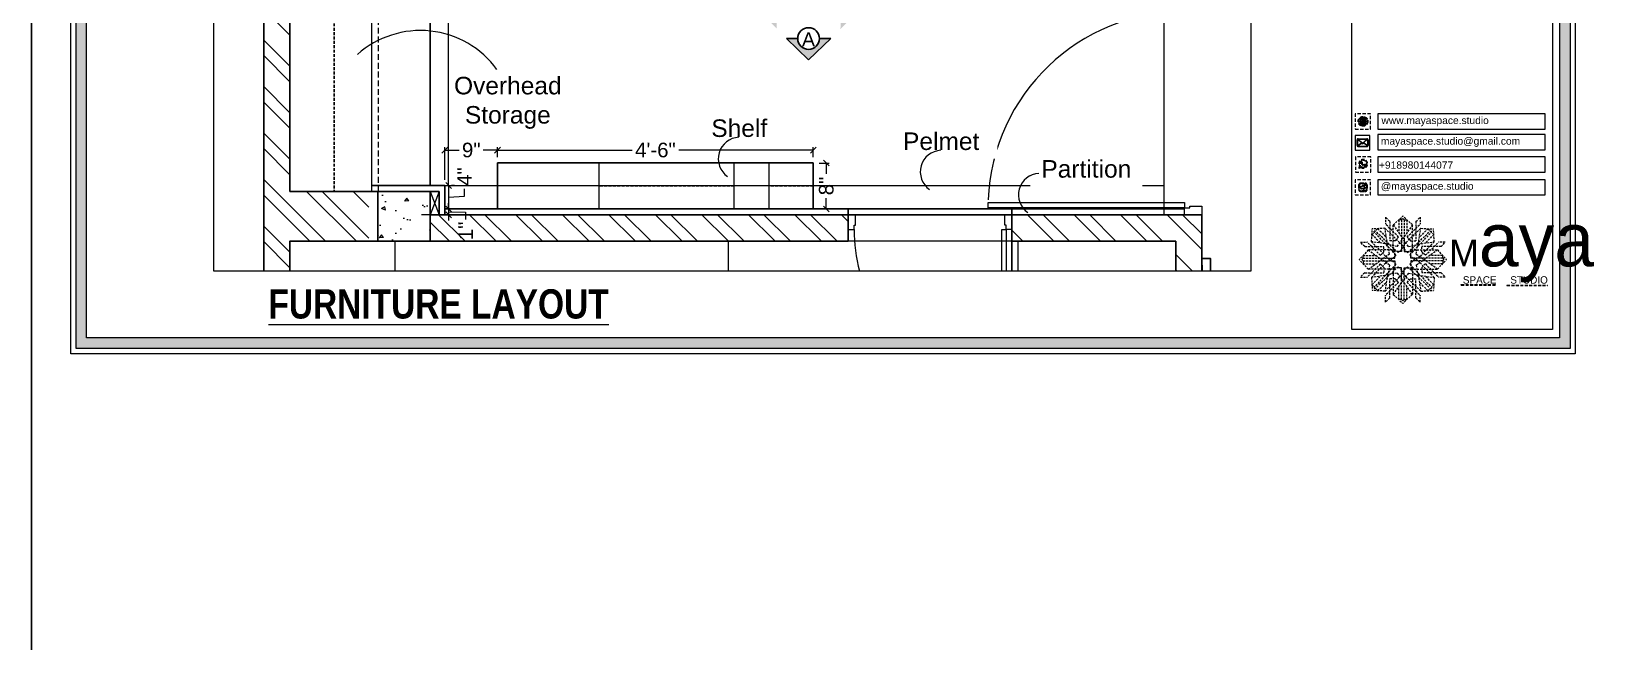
# Model space of a CAD drawing. Header units: millimetres. Extents: x 56222 to 3066687, y -650199 to -121287.
# Drawn here: x 134344.7 to 134615.3, y -183306.8 to -183202.5 of the extents above; entities that cross this region are included whole.
import ezdxf

# ---------------------------------------------------------------- set-up
doc = ezdxf.new("R2010")
doc.units = ezdxf.units.MM
doc.header["$MEASUREMENT"] = 0
doc.header["$PDMODE"] = 35
for name, pattern in [('00-Floor Plan$0$DASHED', [0.75, 0.5, -0.25]), ('DASHED', [0.75, 0.5, -0.25]), ('DASHEDX2', [1.5, 1, -0.5])]:
    doc.linetypes.add(name, pattern=pattern)
doc.layers.get('Defpoints').update_dxf_attribs({"color": 220})
for name, color, linetype in [('AR DOOR', 40, 'Continuous'), ('AR ELE-5', 134, 'Continuous'), ('AR HATCH-7', 7, 'Continuous')]:
    doc.layers.add(name, color=color, linetype=linetype)
for name, color, linetype, lineweight in [('COLUMN', 1, 'Continuous', 30), ('dim05', 1, 'Continuous', 13), ('Dimension', 10, 'DASHEDX2', 20), ('ELEVATION', 250, 'Continuous', 9), ('FIRST FLOOR', 7, 'Continuous', 9), ('FIRST FLOOR_( PLine )_', 251, 'Continuous', 30), ('FUR1', 1, 'Continuous', 0), ('FURNITURE', 32, 'Continuous', 9), ('GROUND FLOOR', 7, 'Continuous', 9), ('Labelling', 1, 'Continuous', 25), ('Text', 7, 'Continuous', 15), ('wall', 7, 'Continuous', 30), ('WALL Dimensions', 1, 'Continuous', 0), ('XX~SLAB ( BEAM )~ ( DIM )', 7, 'Continuous', 9)]:
    doc.layers.add(name, color=color, linetype=linetype, lineweight=lineweight)
doc.layers.add('XX~SLAB ( PLINE )', color=251, linetype='Continuous', plot=False)
doc.styles.add('Arial', font='arial.ttf')
doc.styles.get("Standard").update_dxf_attribs({"font": 'arial.ttf', "height": 6})
doc.styles.add('style4', font='ARIALN.TTF')
doc.dimstyles.new('ISO-25', dxfattribs={"dimtxt": 2.5, "dimasz": 1, "dimexe": 0.5, "dimexo": 1, "dimtad": 0, "dimdec": 1, "dimlunit": 4, "dimtxsty": 'Standard', "dimblk": 'OBLIQUE', "dimcen": 2.5, "dimclrd": 1, "dimclre": 1, "dimclrt": 5, "dimadec": 0, "dimazin": 0, "dimtfac": 1, "dimtdec": 1, "dimtmove": 0, "dimatfit": 3, "dimfxl": 1, "dimlwd": -1, "dimarcsym": 0})
pattern_1 = [(135, (-48697.0707, -317320.819), (-3.97747564, -3.97747564), []), (135, (-48697.0707, -317318.167), (-3.97747564, -3.97747564), [])]

# ---------------------------------------------------------------- blocks, each defined once
blk = doc.blocks.new('*U19')
for points in [[(-1160, 0), (-1120, 0), (-1120, 30), (-1110, 30), (-1110, 100), (-1160, 100)], [(40, 0), (0, 0), (0, 30), (-10, 30), (-10, 100), (40, 100)], [(0, 0), (0, -1120), (-30, -1120), (-30, 0)]]:
    blk.add_lwpolyline(points, close=True)
at = {"layer": 'AR ELE-5', "linetype": 'ByBlock', "ltscale": 15}
blk.add_arc((1.6, 0.7), 1121.6, 180.03474, 267.62699, dxfattribs=at)
blk = doc.blocks.new('_Oblique')
at = {"layer": 'wall', "color": 0, "lineweight": -2}
blk.add_line((-0.5, -0.5), (0.5, 0.5), dxfattribs=at)
blk = doc.blocks.new('*D168')
at = {"layer": 'Defpoints', "color": 0, "lineweight": 30, "transparency": 16777216}
for p in [(134412.9, -183106.81), (134416.04, -183106.81), (134412.9, -183228.81)]:
    blk.add_point(p, dxfattribs=at)
at = {"layer": 'dim05', "color": 1, "linetype": 'Continuous', "lineweight": -2, "transparency": 16777216}
for p, q in [((134413.9, -183106.81), (134416.54, -183106.81)), ((134413.9, -183228.81), (134416.54, -183228.81))]:
    blk.add_line(p, q, dxfattribs=at)
at = {"layer": 'dim05', "color": 1, "linetype": 'Continuous', "transparency": 16777216}
for p, q in [((134416.04, -183106.81), (134416.04, -183163.01)), ((134416.04, -183228.81), (134416.04, -183172.62))]:
    blk.add_line(p, q, dxfattribs=at)
at = {"layer": 'dim05', "color": 1, "transparency": 16777216}
for p, rotation in [((134416.04, -183106.81), 90), ((134416.04, -183228.81), 270)]:
    blk.add_blockref('_Oblique', p, dxfattribs=dict(at, rotation=rotation))
at = {"layer": 'dim05', "color": 5, "lineweight": 25, "transparency": 16777216, "insert": (134416.04, -183167.81), "char_height": 2.5, "attachment_point": 5, "rotation": 90, "style": 'Arial'}
blk.add_mtext('10\'-2"', dxfattribs=at)
blk = doc.blocks.new('*D169')
at = {"layer": 'Defpoints', "color": 0, "lineweight": 30, "transparency": 16777216}
for p in [(134424.41, -183222.74), (134424.41, -183224.95), (134415.4, -183228.81)]:
    blk.add_point(p, dxfattribs=at)
at = {"layer": 'dim05', "color": 1, "linetype": 'Continuous', "lineweight": -2, "transparency": 16777216}
for p, q in [((134415.4, -183227.81), (134415.4, -183222.24)), ((134424.41, -183223.95), (134424.41, -183222.24))]:
    blk.add_line(p, q, dxfattribs=at)
at = {"layer": 'dim05', "color": 1, "linetype": 'Continuous', "transparency": 16777216}
for p, q in [((134415.4, -183222.74), (134417.85, -183222.74)), ((134424.41, -183222.74), (134421.97, -183222.74))]:
    blk.add_line(p, q, dxfattribs=at)
at = {"layer": 'dim05', "color": 1, "transparency": 16777216, "rotation": 180}
blk.add_blockref('_Oblique', (134415.4, -183222.74), dxfattribs=at)
at = {"layer": 'dim05', "color": 1, "transparency": 16777216}
blk.add_blockref('_Oblique', (134424.41, -183222.74), dxfattribs=at)
at = {"layer": 'dim05', "color": 5, "lineweight": 25, "transparency": 16777216, "insert": (134419.91, -183222.74), "char_height": 2.5, "attachment_point": 5, "style": 'Arial'}
blk.add_mtext('9"', dxfattribs=at)
blk = doc.blocks.new('*D170')
at = {"layer": 'Defpoints', "color": 0, "lineweight": 30, "transparency": 16777216}
for p in [(134478.41, -183222.74), (134424.41, -183224.95), (134478.41, -183224.95)]:
    blk.add_point(p, dxfattribs=at)
at = {"layer": 'dim05', "color": 1, "linetype": 'Continuous', "lineweight": -2, "transparency": 16777216}
for p, q in [((134424.41, -183223.95), (134424.41, -183222.24)), ((134478.41, -183223.95), (134478.41, -183222.24))]:
    blk.add_line(p, q, dxfattribs=at)
at = {"layer": 'dim05', "color": 1, "linetype": 'Continuous', "transparency": 16777216}
for p, q in [((134424.41, -183222.74), (134447.41, -183222.74)), ((134478.41, -183222.74), (134455.41, -183222.74))]:
    blk.add_line(p, q, dxfattribs=at)
at = {"layer": 'dim05', "color": 1, "transparency": 16777216, "rotation": 180}
blk.add_blockref('_Oblique', (134424.41, -183222.74), dxfattribs=at)
at = {"layer": 'dim05', "color": 1, "transparency": 16777216}
blk.add_blockref('_Oblique', (134478.41, -183222.74), dxfattribs=at)
at = {"layer": 'dim05', "color": 5, "lineweight": 25, "transparency": 16777216, "insert": (134451.41, -183222.74), "char_height": 2.5, "attachment_point": 5, "style": 'Arial'}
blk.add_mtext('4\'-6"', dxfattribs=at)
blk = doc.blocks.new('*D171')
at = {"layer": 'Defpoints', "color": 0, "lineweight": 30, "transparency": 16777216}
for p in [(134478.41, -183224.95), (134478.41, -183232.81), (134480.64, -183232.81)]:
    blk.add_point(p, dxfattribs=at)
at = {"layer": 'dim05', "color": 1, "linetype": 'Continuous', "lineweight": -2, "transparency": 16777216}
for p, q in [((134479.41, -183224.95), (134481.14, -183224.95)), ((134479.41, -183232.81), (134481.14, -183232.81))]:
    blk.add_line(p, q, dxfattribs=at)
at = {"layer": 'dim05', "color": 1, "linetype": 'Continuous', "transparency": 16777216}
for p, q in [((134480.64, -183224.95), (134480.64, -183226.82)), ((134480.64, -183232.81), (134480.64, -183230.94))]:
    blk.add_line(p, q, dxfattribs=at)
at = {"layer": 'dim05', "color": 1, "transparency": 16777216}
for p, rotation in [((134480.64, -183224.95), 90), ((134480.64, -183232.81), 270)]:
    blk.add_blockref('_Oblique', p, dxfattribs=dict(at, rotation=rotation))
at = {"layer": 'dim05', "color": 5, "lineweight": 25, "transparency": 16777216, "insert": (134480.64, -183228.88), "char_height": 2.5, "attachment_point": 5, "rotation": 90, "style": 'Arial'}
blk.add_mtext('8"', dxfattribs=at)
blk = doc.blocks.new('FSFSF')
at = {"color": 42, "lineweight": 5, "true_color": 0xe0ac11}
for p, q in [((28600.03, 143.51), (28600.03, 140.16)), ((28602.15, 141.41), (28600.03, 143.51)), ((28606.47, 133.76), (28600.03, 140.16)), ((28602.15, 141.41), (28602.15, 131.95)), ((28603.86, 139.69), (28608.58, 144.08)), ((28607.9, 142.22), (28606.58, 142.22)), ((28606.58, 142.22), (28606.58, 135.84)), ((28607.9, 142.22), (28608.58, 142.85)), ((28607.9, 142.22), (28607.9, 126.58)), ((28613.31, 139.69), (28608.58, 144.08)), ((28609.27, 142.22), (28608.59, 142.85)), ((28609.27, 142.22), (28609.27, 126.58)), ((28609.27, 142.22), (28610.59, 142.22)), ((28610.59, 142.22), (28610.59, 135.84)), ((28610.7, 133.76), (28617.14, 140.16)), ((28615.02, 141.41), (28617.14, 143.51)), ((28615.02, 141.41), (28615.02, 131.95)), ((28617.14, 143.51), (28617.14, 140.16)), ((28593.19, 131.45), (28593.54, 137.71)), ((28593.39, 135), (28594.56, 136.12)), ((28593.39, 135), (28597.6, 130.78)), ((28599.8, 138.06), (28593.54, 137.71)), ((28595.12, 136.69), (28594.53, 136.69)), ((28594.56, 136.12), (28594.56, 136.71)), ((28605.17, 124.98), (28594.56, 136.12)), ((28596.24, 137.86), (28595.12, 136.69)), ((28606.27, 126.08), (28595.12, 136.69)), ((28596.24, 137.86), (28600.47, 133.65)), ((28601.03, 130), (28599.8, 138.06)), ((28599.8, 138.05), (28608.58, 129.56)), ((28603.86, 126.58), (28603.86, 139.69)), ((28603.86, 139.69), (28608.58, 133.02)), ((28606.47, 133.76), (28604.75, 131.95)), ((28605.86, 129.18), (28608.58, 133.02)), ((28613.31, 139.69), (28608.59, 133.02)), ((28617.37, 138.05), (28608.59, 129.56)), ((28611.31, 129.18), (28608.59, 133.02)), ((28610.7, 133.76), (28612.42, 131.95)), ((28610.9, 126.08), (28622.05, 136.69)), ((28612.02, 124.98), (28622.62, 136.12)), ((28613.31, 126.58), (28613.31, 139.69)), ((28616.14, 130), (28617.37, 138.06)), ((28620.93, 137.86), (28616.7, 133.65)), ((28617.37, 138.06), (28623.63, 137.71)), ((28623.8, 135), (28619.59, 130.78)), ((28620.93, 137.86), (28622.05, 136.69)), ((28622.05, 136.69), (28622.64, 136.69)), ((28622.62, 136.12), (28622.62, 136.71)), ((28623.8, 135), (28622.62, 136.12)), ((28624, 131.45), (28623.65, 137.71)), ((28591.56, 127.39), (28587.17, 122.66)), ((28587.73, 131.22), (28591.08, 131.22)), ((28589.84, 129.1), (28587.73, 131.22)), ((28589.03, 123.35), (28589.03, 124.67)), ((28589.03, 124.67), (28595.4, 124.67)), ((28589.84, 129.1), (28599.29, 129.1)), ((28597.49, 124.78), (28591.08, 131.22)), ((28604.66, 127.39), (28591.56, 127.39)), ((28591.56, 127.39), (28598.23, 122.67)), ((28593.19, 131.45), (28601.69, 122.67)), ((28601.25, 130.22), (28593.19, 131.45)), ((28597.49, 124.78), (28599.29, 126.5)), ((28602.07, 125.39), (28598.23, 122.67)), ((28599.29, 126.5), (28599.29, 129.1)), ((28605.86, 129.18), (28601.03, 130)), ((28602.07, 125.39), (28601.25, 130.22)), ((28604.75, 131.95), (28602.15, 131.95)), ((28605.17, 124.98), (28602.97, 122.67)), ((28603.68, 126.54), (28603.68, 127.39)), ((28604.66, 126.54), (28603.68, 126.54)), ((28604.71, 127.57), (28603.86, 127.57)), ((28607.9, 126.58), (28603.86, 126.58)), ((28604.66, 123.35), (28604.66, 127.39)), ((28604.7, 126.58), (28604.71, 127.57)), ((28606.27, 126.08), (28608.58, 128.27)), ((28607.9, 128.92), (28608.58, 129.56)), ((28607.9, 128.92), (28608.58, 128.27)), ((28609.27, 128.92), (28608.59, 129.56)), ((28609.27, 128.92), (28608.59, 128.27)), ((28610.9, 126.08), (28608.59, 128.27)), ((28609.27, 126.58), (28613.31, 126.58)), ((28611.31, 129.18), (28616.14, 130)), ((28612.02, 124.98), (28614.21, 122.67)), ((28612.42, 131.95), (28615.02, 131.95)), ((28612.46, 126.58), (28612.46, 127.57)), ((28612.46, 127.57), (28613.31, 127.57)), ((28612.52, 123.35), (28612.52, 127.39)), ((28612.52, 127.39), (28625.63, 127.39)), ((28612.52, 126.54), (28613.51, 126.54)), ((28613.51, 126.54), (28613.51, 127.39)), ((28615.12, 125.39), (28615.94, 130.22)), ((28615.12, 125.39), (28618.96, 122.67)), ((28623.99, 131.45), (28615.5, 122.67)), ((28615.94, 130.22), (28624, 131.45)), ((28627.34, 129.1), (28617.89, 129.1)), ((28617.89, 126.5), (28617.89, 129.1)), ((28619.7, 124.78), (28617.89, 126.5)), ((28625.63, 127.39), (28618.96, 122.67)), ((28619.7, 124.78), (28626.1, 131.22)), ((28628.16, 124.67), (28621.78, 124.67)), ((28625.63, 127.39), (28630.02, 122.66)), ((28629.45, 131.22), (28626.1, 131.22)), ((28627.34, 129.1), (28629.45, 131.22)), ((28628.16, 123.35), (28628.16, 124.67)), ((28591.56, 117.94), (28587.17, 122.66)), ((28589.03, 123.35), (28588.4, 122.67)), ((28589.03, 121.98), (28588.4, 122.65)), ((28589.03, 123.35), (28604.66, 123.35)), ((28589.03, 121.98), (28604.66, 121.98)), ((28589.03, 121.98), (28589.03, 120.66)), ((28589.03, 120.66), (28595.4, 120.66)), ((28597.49, 120.54), (28591.08, 114.11)), ((28591.56, 117.94), (28598.23, 122.65)), ((28604.66, 117.94), (28591.56, 117.94)), ((28593.19, 113.88), (28601.69, 122.65)), ((28605.17, 120.35), (28594.56, 109.2)), ((28606.27, 119.15), (28595.12, 108.54)), ((28597.49, 120.54), (28599.29, 118.83)), ((28602.07, 119.94), (28598.23, 122.65)), ((28599.29, 118.83), (28599.29, 116.23)), ((28602.07, 119.94), (28601.25, 115.1)), ((28602.33, 123.35), (28601.69, 122.67)), ((28602.33, 121.98), (28601.69, 122.65)), ((28602.33, 123.35), (28602.97, 122.67)), ((28602.33, 121.98), (28602.97, 122.65)), ((28605.17, 120.35), (28602.97, 122.65)), ((28604.66, 118.78), (28603.68, 118.78)), ((28603.68, 118.78), (28603.68, 117.94)), ((28607.9, 118.65), (28603.86, 118.65)), ((28603.86, 118.65), (28603.86, 105.54)), ((28604.71, 117.66), (28603.86, 117.66)), ((28604.66, 121.98), (28604.66, 117.94)), ((28604.7, 118.65), (28604.71, 117.66)), ((28606.27, 119.15), (28608.58, 116.96)), ((28607.9, 103.01), (28607.9, 118.65)), ((28607.9, 116.31), (28608.58, 116.96)), ((28610.9, 119.15), (28608.59, 116.96)), ((28609.27, 116.31), (28608.59, 116.96)), ((28609.27, 118.65), (28613.31, 118.65)), ((28609.27, 103.01), (28609.27, 118.65)), ((28610.9, 119.15), (28622.05, 108.54)), ((28612.02, 120.35), (28614.21, 122.65)), ((28612.02, 120.35), (28622.62, 109.2)), ((28612.46, 118.65), (28612.46, 117.66)), ((28612.46, 117.66), (28613.31, 117.66)), ((28628.16, 123.35), (28612.52, 123.35)), ((28612.52, 121.98), (28612.52, 117.94)), ((28628.16, 121.98), (28612.52, 121.98)), ((28612.52, 118.78), (28613.51, 118.78)), ((28612.52, 117.94), (28625.63, 117.94)), ((28613.31, 118.65), (28613.31, 105.54)), ((28613.51, 118.78), (28613.51, 117.94)), ((28614.85, 123.35), (28614.21, 122.67)), ((28614.85, 121.98), (28614.21, 122.65)), ((28614.85, 123.35), (28615.5, 122.67)), ((28614.85, 121.98), (28615.5, 122.65)), ((28615.12, 119.94), (28618.96, 122.65)), ((28615.12, 119.94), (28615.94, 115.1)), ((28623.99, 113.88), (28615.5, 122.65)), ((28619.7, 120.54), (28617.89, 118.83)), ((28617.89, 118.83), (28617.89, 116.23)), ((28625.63, 117.94), (28618.96, 122.65)), ((28619.7, 120.54), (28626.1, 114.11)), ((28628.16, 120.66), (28621.78, 120.66)), ((28625.63, 117.94), (28630.02, 122.66)), ((28628.16, 123.35), (28628.78, 122.67)), ((28628.16, 121.98), (28628.78, 122.65)), ((28628.16, 121.98), (28628.16, 120.66)), ((28589.84, 116.23), (28587.73, 114.11)), ((28587.73, 114.11), (28591.08, 114.11)), ((28589.84, 116.23), (28599.29, 116.23)), ((28601.25, 115.1), (28593.19, 113.87)), ((28593.19, 113.87), (28593.54, 107.62)), ((28593.39, 110.32), (28597.6, 114.55)), ((28593.39, 110.32), (28594.56, 109.2)), ((28594.56, 109.2), (28594.56, 108.61)), ((28596.24, 107.37), (28600.47, 111.58)), ((28599.8, 107.17), (28608.58, 115.67)), ((28601.03, 115.23), (28599.8, 107.17)), ((28606.47, 111.47), (28600.03, 105.07)), ((28605.86, 116.05), (28601.03, 115.23)), ((28602.15, 103.82), (28602.15, 113.27)), ((28604.75, 113.27), (28602.15, 113.27)), ((28603.86, 105.54), (28608.58, 112.21)), ((28606.47, 111.47), (28604.75, 113.27)), ((28605.86, 116.05), (28608.58, 112.21)), ((28606.58, 103.01), (28606.58, 109.38)), ((28607.9, 116.31), (28608.58, 115.67)), ((28609.27, 116.31), (28608.59, 115.67)), ((28611.31, 116.05), (28608.59, 112.21)), ((28617.37, 107.17), (28608.59, 115.67)), ((28613.31, 105.54), (28608.59, 112.21)), ((28610.59, 103.01), (28610.59, 109.38)), ((28610.7, 111.47), (28612.42, 113.27)), ((28610.7, 111.47), (28617.14, 105.07)), ((28611.31, 116.05), (28616.14, 115.23)), ((28612.42, 113.27), (28615.02, 113.27)), ((28615.02, 103.82), (28615.02, 113.27)), ((28615.94, 115.1), (28624, 113.87)), ((28616.14, 115.23), (28617.37, 107.17)), ((28620.93, 107.37), (28616.7, 111.58)), ((28627.34, 116.23), (28617.89, 116.23)), ((28623.8, 110.32), (28619.59, 114.55)), ((28623.8, 110.32), (28622.62, 109.2)), ((28622.62, 109.2), (28622.62, 108.61)), ((28624, 113.87), (28623.65, 107.62)), ((28629.45, 114.11), (28626.1, 114.11)), ((28627.34, 116.23), (28629.45, 114.11)), ((28599.8, 107.17), (28593.54, 107.52)), ((28595.12, 108.54), (28594.53, 108.54)), ((28596.24, 107.37), (28595.12, 108.54)), ((28600.03, 101.71), (28600.03, 105.07)), ((28602.15, 103.82), (28600.03, 101.71)), ((28603.86, 105.54), (28608.58, 101.15)), ((28607.9, 103.01), (28606.58, 103.01)), ((28607.9, 103.01), (28608.58, 102.38)), ((28613.31, 105.54), (28608.58, 101.15)), ((28609.27, 103.01), (28608.59, 102.38)), ((28609.27, 103.01), (28610.59, 103.01)), ((28615.02, 103.82), (28617.14, 101.71)), ((28617.14, 101.71), (28617.14, 105.07)), ((28617.37, 107.17), (28623.63, 107.52)), ((28620.93, 107.37), (28622.05, 108.54)), ((28622.05, 108.54), (28622.64, 108.54))]:
    blk.add_line(p, q, dxfattribs=at)
blk = doc.blocks.new('hgwg')
at = {"layer": 'Dimension', "true_color": 0xd39e00}
h = blk.add_hatch(color=42, dxfattribs=at)
h.dxf.hatch_style = 1
h.paths.add_polyline_path([(27505.71, 45.05), (27494.27, 45.05), (27494.27, 44.9), (27505.71, 44.9)])
h = blk.add_hatch(color=42, dxfattribs=at)
h.dxf.hatch_style = 1
h.paths.add_polyline_path([(27523.3, 44.9), (27509.68, 44.9), (27509.68, 44.75), (27523.3, 44.75)])
at = {"layer": 'Dimension', "color": 42, "true_color": 0xd39e00}
for p, q in [((27494.27, 45.05), (27505.71, 45.05)), ((27494.27, 44.9), (27494.27, 45.05)), ((27494.27, 44.9), (27505.71, 44.9)), ((27505.71, 45.05), (27505.71, 44.9)), ((27509.68, 44.9), (27523.3, 44.9)), ((27509.68, 44.9), (27509.68, 44.75)), ((27509.68, 44.75), (27523.3, 44.75)), ((27523.3, 44.75), (27523.3, 44.9))]:
    blk.add_line(p, q, dxfattribs=at)
at = {"layer": 'Dimension', "color": 42, "true_color": 0xd39e00, "attachment_point": 1}
for s, width, insert, char_height in [('{\\fCinzel|b0|i0|c0|p2;\\H1.5x;M\\fAmsterdam One|b0|i0|c0|p2;\\H2x;aya}', 85.3277, (27490.17, 69.17), 6), ('{\\fCinzel|b0|i0|c0|p0;SPACE     STUDIO}', 66.129, (27494.83, 47.86), 2.5)]:
    blk.add_mtext_dynamic_manual_height_columns(s, width=width, gutter_width=30, heights=[0], dxfattribs=dict(at, insert=insert, char_height=char_height))
blk = doc.blocks.new('QEGW4TG')
at = {"layer": 'Dimension', "true_color": 0x000000}
h = blk.add_hatch(color=18, dxfattribs=at)
h.dxf.hatch_style = 1
h.paths.add_polyline_path([(2.69, 1.93, 0.170513), (2.95, 1.97, 0.190337), (3.11, 2.18, 0.316231), (3.07, 2.28), (2.79, 2.37, 0.273721), (2.69, 2.34, 0.040749), (2.63, 2.27, -0.441282), (2.53, 2.25, -0.11828), (2.06, 2.64, -0.441282), (2.07, 2.74, 0.040749), (2.13, 2.81, 0.290083), (2.14, 2.92), (2.01, 3.18, 0.316231), (1.91, 3.2, 0.190337), (1.73, 3, 0.170513), (1.72, 2.74, 0.252784)], flags=0)
h.paths.add_polyline_path([(1.19, 1.98), (1.03, 1.3, 0.550912), (1.11, 1.23), (1.75, 1.39, 6.344125)])
h.paths.add_polyline_path([(1.81, 1.7), (1.4, 1.6), (1.5, 2.03, -9.071339)], flags=16)
h.paths.add_polyline_path([(3.11, 2.16, -0.17811), (2.95, 1.97, -0.170513), (2.69, 1.93, -0.252784), (1.72, 2.74, -0.170513), (1.73, 3, -0.17811), (1.89, 3.19, -0.370089), (2.01, 3.18), (2.14, 2.92, -0.307185), (2.13, 2.8, -0.041087), (2.06, 2.73, 0.321676), (2.05, 2.65, 0.126524), (2.55, 2.24, 0.312216), (2.62, 2.26, -0.041087), (2.68, 2.34, -0.290673), (2.79, 2.37), (3.07, 2.28, -0.370089)], flags=0)
h = blk.add_hatch(color=18, dxfattribs=at)
h.dxf.hatch_style = 1
h.paths.add_polyline_path([(2.79, 2.37, 0.273721), (2.69, 2.34, 0.040749), (2.63, 2.27, -0.441282), (2.53, 2.25, -0.11828), (2.06, 2.64, -0.441282), (2.07, 2.74, 0.040749), (2.13, 2.81, 0.290083), (2.14, 2.92), (2.01, 3.18, 0.316231), (1.91, 3.2, 0.190337), (1.73, 3, 0.170513), (1.72, 2.74, 0.252784), (2.69, 1.93, 0.170513), (2.95, 1.97, 0.190337), (3.11, 2.18, 0.316231), (3.07, 2.28)])
for p, q in [((1.19, 1.98), (1.03, 1.3)), ((1.1, 1.23), (1.75, 1.39)), ((1.5, 2.03), (1.4, 1.6)), ((1.4, 1.6), (1.81, 1.7)), ((2.01, 3.18), (2.14, 2.92)), ((3.07, 2.28), (2.8, 2.36))]:
    blk.add_line(p, q)
blk.add_lwpolyline([(0, 0), (4.68, 0), (4.68, 4.68), (0, 4.68)], close=True)
for centre, radius, start, end in [((1.09, 1.29), 0.0598, 164.8483, 282.1458), ((2.39, 2.56), 1.34, 241.4727, 205.6422), ((2.39, 2.56), 1.04, 235.9962, 210.8333), ((2.09, 2.87), 0.39, 159.7007, 198.4072), ((2.96, 3.23), 1.33, 201.4218, 258.1669), ((2.07, 2.87), 0.364, 118.9685, 159.3648), ((1.94, 3.12), 0.0896, 41.8985, 123.1344), ((2.11, 2.68), 0.066, 135.9932, 224.8892), ((1.67, 3.16), 0.586, 312.4617, 321.8728), ((3.12, 3.42), 1.31, 216.5455, 243.5279), ((2.05, 2.87), 0.104, 320.3924, 28.6971), ((2.57, 2.3), 0.066, 234.2482, 323.1441), ((3.11, 1.94), 0.586, 137.2645, 146.6756), ((2.76, 2.27), 0.104, 70.4402, 138.745), ((2.75, 2.31), 0.39, 260.7301, 299.4366), ((2.76, 2.29), 0.364, 299.7725, 340.1688), ((3.03, 2.2), 0.0896, 336.0029, 57.2388)]:
    blk.add_arc(centre, radius, start, end)
blk = doc.blocks.new('ASGERG')
at = {"layer": 'Dimension', "true_color": 0x000000}
h = blk.add_hatch(color=18, dxfattribs=at)
h.dxf.hatch_style = 1
h.paths.add_polyline_path([(0.99, 1.7, 0.353872), (1.69, 1.03), (2.96, 1.03, 0.353872), (3.66, 1.7), (3.66, 2.99, 0.353872), (2.96, 3.67), (1.69, 3.67, 0.353872), (0.99, 2.99)])
h.paths.add_polyline_path([(1.27, 2.97, -0.353872), (1.72, 3.4), (2.94, 3.4, -0.353872), (3.38, 2.97), (3.38, 1.72, -0.353872), (2.94, 1.3), (1.72, 1.3, -0.353872), (1.27, 1.72)], flags=16)
h.paths.add_polyline_path([(3.02, 2.35, -1), (1.64, 2.35, -1)], flags=0)
h.paths.add_polyline_path([(2.74, 2.35, -1), (1.92, 2.35, -1)], flags=0)
h.paths.add_polyline_path([(2.86, 3.02, -1), (3.19, 3.02, -1)], flags=0)
h.paths.add_polyline_path([(1.64, 2.35, 1), (3.02, 2.35, 1)], flags=0)
h = blk.add_hatch(color=18, dxfattribs=at)
h.dxf.hatch_style = 1
h.paths.add_polyline_path([(1.64, 2.35, 1), (3.02, 2.35, 1)])
h.paths.add_polyline_path([(2.74, 2.35, -1), (1.92, 2.35, -1)], flags=16)
h = blk.add_hatch(color=18, dxfattribs=at)
h.dxf.hatch_style = 1
h.paths.add_polyline_path([(3.19, 3.02, 1), (2.86, 3.02, 1)])
for p, q in [((0.99, 2.99), (0.99, 1.7)), ((1.27, 2.97), (1.27, 1.72)), ((1.69, 3.67), (2.96, 3.67)), ((1.69, 1.03), (2.96, 1.03)), ((2.94, 3.4), (1.72, 3.4)), ((2.94, 1.3), (1.72, 1.3)), ((3.38, 2.97), (3.38, 1.72)), ((3.66, 2.99), (3.66, 1.7))]:
    blk.add_line(p, q)
blk.add_lwpolyline([(0, 0), (4.68, 0), (4.68, 4.68), (0, 4.68)], close=True)
for centre, radius in [((2.33, 2.35), 0.694), ((2.33, 2.35), 0.414), ((3.02, 3.02), 0.168)]:
    blk.add_circle(centre, radius)
for centre, radius, start, end in [((1.76, 2.89), 0.778, 94.8631, 172.8127), ((1.76, 1.8), 0.778, 187.1873, 265.1369), ((1.76, 2.91), 0.491, 94.8631, 172.8127), ((1.76, 1.78), 0.491, 187.1873, 265.1369), ((2.9, 2.91), 0.491, 7.1873, 85.1369), ((2.9, 1.78), 0.491, 274.8631, 352.8127), ((2.89, 2.89), 0.778, 7.1873, 85.1369), ((2.89, 1.8), 0.778, 274.8631, 352.8127)]:
    blk.add_arc(centre, radius, start, end)
blk = doc.blocks.new('DTGWEGEARG')
at = {"layer": 'Dimension', "true_color": 0x000000}
h = blk.add_hatch(color=18, dxfattribs=at)
h.dxf.hatch_style = 1
h.paths.add_polyline_path([(3.83, 2.34, 1), (0.85, 2.34, 1)])
h.paths.add_polyline_path([(2.51, 1.01, 0.105795), (2.96, 1.58, -0.055205), (3.3, 1.41, -0.169822)], flags=16)
h.paths.add_polyline_path([(2.41, 1.12), (2.41, 1.69, -0.058279), (2.81, 1.63, -0.103353)], flags=16)
h.paths.add_polyline_path([(2.26, 1.13, -0.101741), (1.87, 1.63, -0.057171), (2.26, 1.69)], flags=16)
h.paths.add_polyline_path([(2.17, 1.01, -0.169822), (1.38, 1.41, -0.055205), (1.72, 1.58, 0.105795)], flags=16)
h.paths.add_polyline_path([(3.02, 1.72, 0.081336), (3.13, 2.27), (3.68, 2.27, -0.152069), (3.4, 1.52, 0.05687)], flags=16)
h.paths.add_polyline_path([(2.87, 1.77, 0.061945), (2.41, 1.84), (2.41, 2.27), (2.98, 2.27, -0.081344)], flags=16)
h.paths.add_polyline_path([(2.26, 1.84, 0.060923), (1.8, 1.77, -0.081344), (1.7, 2.27), (2.26, 2.27)], flags=16)
h.paths.add_polyline_path([(1.66, 1.72, 0.05687), (1.28, 1.52, -0.152069), (1, 2.27), (1.55, 2.27, 0.081336)], flags=16)
h.paths.add_polyline_path([(2.41, 2.42), (2.41, 2.83, 0.061945), (2.87, 2.91, -0.080009), (2.98, 2.42)], flags=16)
h.paths.add_polyline_path([(3.13, 2.42, 0.080116), (3.02, 2.96, 0.05687), (3.4, 3.16, 0.028258), (3.3, 3.27, -0.055205), (2.96, 3.1, 0.105795), (2.51, 3.67, -0.36029), (3.68, 2.42)], flags=16)
h.paths.add_polyline_path([(2.26, 2.42), (1.7, 2.42, -0.080009), (1.8, 2.91, 0.060923), (2.26, 2.84)], flags=16)
h.paths.add_polyline_path([(1.55, 2.42), (1, 2.42, -0.150466), (1.28, 3.16, 0.05687), (1.66, 2.96, 0.080116)], flags=16)
h.paths.add_polyline_path([(2.41, 2.98), (2.41, 3.56, -0.103353), (2.81, 3.05, -0.058279)], flags=16)
h.paths.add_polyline_path([(2.26, 2.99, -0.057171), (1.87, 3.05, -0.101741), (2.26, 3.55)], flags=16)
h.paths.add_polyline_path([(1.72, 3.1, -0.055205), (1.38, 3.27, -0.169822), (2.17, 3.67, 0.105795)], flags=16)
blk.add_lwpolyline([(0, 0), (4.68, 0), (4.68, 4.68), (0, 4.68)], close=True)
at = {"layer": 'Dimension', "color": 18, "true_color": 0x000000}
for p, q in [((1, 2.42), (1.55, 2.42)), ((1, 2.27), (1.55, 2.27)), ((1.7, 2.42), (2.26, 2.42)), ((1.7, 2.27), (2.26, 2.27)), ((2.26, 3.55), (2.26, 2.99)), ((2.26, 2.84), (2.26, 2.42)), ((2.26, 2.27), (2.26, 1.84)), ((2.26, 1.69), (2.26, 1.13)), ((2.41, 3.56), (2.41, 2.98)), ((2.41, 2.83), (2.41, 2.42)), ((2.41, 2.42), (2.98, 2.42)), ((2.41, 2.27), (2.98, 2.27)), ((2.41, 2.27), (2.41, 1.84)), ((2.41, 1.69), (2.41, 1.12)), ((3.13, 2.42), (3.68, 2.42)), ((3.13, 2.27), (3.68, 2.27))]:
    blk.add_line(p, q, dxfattribs=at)
blk.add_circle((2.34, 2.34), 1.49, dxfattribs=at)
for centre, radius, start, end in [((2.34, 2.34), 1.34, 142.3819, 176.6093), ((2.34, 2.34), 1.34, 183.0315, 217.6181), ((2.34, 4.74), 1.9, 236.1399, 249.1595), ((2.34, -0.06), 1.9, 110.8405, 123.8601), ((2.34, 2.34), 1.34, 97.3549, 135.9073), ((2.34, 4.74), 1.75, 236.7417, 249.3811), ((2.34, -0.06), 1.75, 110.6189, 123.2583), ((2.34, 2.34), 1.34, 224.0927, 262.6451), ((3.28, 2.34), 1.73, 159.0567, 177.3789), ((3.28, 2.34), 1.73, 182.3435, 200.9433), ((3.28, 2.34), 1.58, 158.8325, 177.1302), ((3.28, 2.34), 1.58, 182.5658, 201.1675), ((3.28, 2.34), 1.73, 129.9301, 154.0867), ((3.28, 2.34), 1.73, 205.9133, 230.0699), ((2.34, 4.74), 1.9, 253.6799, 267.6253), ((2.34, -0.06), 1.9, 92.3747, 106.3201), ((3.28, 2.34), 1.58, 130.1073, 153.3446), ((2.34, 4.74), 1.75, 254.3336, 267.422), ((2.34, -0.06), 1.75, 92.578, 105.6664), ((3.28, 2.34), 1.58, 206.6554, 229.8927), ((1.4, 2.34), 1.58, 26.6554, 50.2584), ((2.34, 4.74), 1.75, 272.3248, 285.6664), ((2.34, 4.74), 1.9, 272.1415, 286.3201), ((2.34, -0.06), 1.9, 73.6799, 87.8585), ((2.34, -0.06), 1.75, 74.3336, 87.6752), ((1.4, 2.34), 1.58, 309.7416, 333.3446), ((2.34, 2.34), 1.34, 3.3907, 82.6451), ((1.4, 2.34), 1.73, 25.9133, 50.0699), ((1.4, 2.34), 1.73, 309.9301, 334.0867), ((2.34, 2.34), 1.34, 277.3549, 315.9073), ((1.4, 2.34), 1.58, 2.8698, 21.1675), ((1.4, 2.34), 1.58, 338.8325, 357.4342), ((2.34, 4.74), 1.75, 290.6189, 303.2583), ((2.34, -0.06), 1.75, 56.7417, 69.3811), ((2.34, 4.74), 1.9, 290.8405, 303.8601), ((1.4, 2.34), 1.73, 2.6211, 20.9433), ((1.4, 2.34), 1.73, 339.0567, 357.6565), ((2.34, -0.06), 1.9, 56.1399, 69.1595), ((2.34, 2.34), 1.34, 322.3819, 356.9685)]:
    blk.add_arc(centre, radius, start, end, dxfattribs=at)
blk = doc.blocks.new('*D342')
at = {"layer": 'Defpoints', "color": 0, "lineweight": 30, "transparency": 16777216}
for p in [(134416.04, -183228.81), (134416.04, -183232.81), (134416.04, -183232.81)]:
    blk.add_point(p, dxfattribs=at)
at = {"layer": 'dim05', "color": 1, "linetype": 'Continuous', "transparency": 16777216}
for p, q in [((134416.04, -183228.81), (134416.04, -183232.81)), ((134418.75, -183230.63), (134418.75, -183229.38)), ((134416.04, -183230.81), (134418.75, -183230.63))]:
    blk.add_line(p, q, dxfattribs=at)
at = {"layer": 'dim05', "color": 1, "linetype": 'Continuous', "lineweight": -2, "transparency": 16777216}
for p, q in [((134417.04, -183228.81), (134416.54, -183228.81)), ((134417.04, -183232.81), (134416.54, -183232.81))]:
    blk.add_line(p, q, dxfattribs=at)
at = {"layer": 'dim05', "color": 1, "transparency": 16777216}
for p, rotation in [((134416.04, -183228.81), 90), ((134416.04, -183232.81), 270)]:
    blk.add_blockref('_Oblique', p, dxfattribs=dict(at, rotation=rotation))
at = {"layer": 'dim05', "color": 5, "lineweight": 25, "transparency": 16777216, "insert": (134418.75, -183227.27), "char_height": 2.5, "attachment_point": 5, "rotation": 90, "style": 'Arial'}
blk.add_mtext('4"', dxfattribs=at)
blk = doc.blocks.new('*D343')
at = {"layer": 'Defpoints', "color": 0, "lineweight": 30, "transparency": 16777216}
for p in [(134416.04, -183232.81), (134416.04, -183233.81), (134416.04, -183233.81)]:
    blk.add_point(p, dxfattribs=at)
at = {"layer": 'dim05', "color": 1, "linetype": 'Continuous', "transparency": 16777216}
for p, q in [((134416.04, -183232.81), (134416.04, -183231.81)), ((134416.04, -183232.81), (134416.04, -183233.81)), ((134416.04, -183232.81), (134416.04, -183233.81)), ((134416.04, -183233.31), (134418.94, -183233.37)), ((134416.04, -183233.81), (134416.04, -183234.81)), ((134418.94, -183233.37), (134418.94, -183234.62))]:
    blk.add_line(p, q, dxfattribs=at)
at = {"layer": 'dim05', "color": 1, "linetype": 'Continuous', "lineweight": -2, "transparency": 16777216}
for p, q in [((134417.04, -183232.81), (134416.54, -183232.81)), ((134417.04, -183233.81), (134416.54, -183233.81))]:
    blk.add_line(p, q, dxfattribs=at)
at = {"layer": 'dim05', "color": 1, "transparency": 16777216}
for p, rotation in [((134416.04, -183232.81), 270), ((134416.04, -183233.81), 90)]:
    blk.add_blockref('_Oblique', p, dxfattribs=dict(at, rotation=rotation))
at = {"layer": 'dim05', "color": 5, "lineweight": 25, "transparency": 16777216, "insert": (134418.94, -183236.56), "char_height": 2.5, "attachment_point": 5, "rotation": 90, "style": 'Arial'}
blk.add_mtext('1"', dxfattribs=at)

msp = doc.modelspace()

# ---------------------------------------------------------------- hatches: boundary and pattern name
at = {"layer": 'AR HATCH-7', "lineweight": 15, "true_color": 0x939598}
h = msp.add_hatch(dxfattribs=at)
h.set_pattern_fill('AR-CONC', color=252, angle=135)
h.set_pattern_definition([(185, (-48694.8163, -316380.5967), (-4.62807079, 5.51551999), [0.75, -8.25]), (130, (-48694.816, -316380.597), (-4.3376815, -6.29992167), [0.6, -6.6]), (235.4514445, (-48695.202, -316380.137), (-8.96575221, -0.78440164), [0.63740192, -7.01142112]), (181.1842, (-48696.2305, -316382.011), (-6.37613776, 8.71693388), [1.125, -12.375]), (231.6356355, (-48696.762, -316381.285), (-13.4971167, -0.2790007), [0.9561034, -10.5171376]), (126.184164, (-48696.23, -316382.011), (-13.4971167, -0.2790007), [0.9, -9.9]), (156, (-48696.584, -316380.95), (-1.37382476, 7.06771572), [0.75, -8.25]), (101, (-48696.584, -316380.95), (-6.84808435, -3.40708593), [0.6, -6.6]), (206.4514447, (-48696.6986, -316380.361), (-8.22190906, 3.66062975), [0.6374019, -7.01142112]), (172.5, (-48694.8163, -316380.5967), (-2.439898176, -2.267931853), [0, -6.52, 0, -6.7, 0, -6.625]), (142.5, (-48694.8163, -316380.5967), (-4.6490945, -0.92872942), [0, -3.82, 0, -6.37, 0, -2.525]), (102.5, (-48693.2395, -316382.1736), (-3.615207618, 3.934181673), [0, -2.5, 0, -7.8, 0, -10.35]), (92.5, (-48692.5324, -316382.8807), (-4.83159807, 3.41589983), [0, -3.25, 0, -5.18, 0, -7.35])])
h.paths.add_polyline_path([(134400.403, -183092.814), (134400.403, -183105.814), (134415.403, -183105.814), (134415.403, -183092.814)])
h.paths.add_polyline_path([(134403.903, -183229.814), (134403.903, -183238.232), (134412.903, -183238.232), (134412.903, -183229.814)])
h.paths.add_polyline_path([(134472.92, -183222.307), (134472.92, -183222.288)])
h = msp.add_hatch(dxfattribs=at)
h.set_pattern_fill('ANSI32', color=252, scale=15, angle=90)
h.set_pattern_definition(pattern_1)
h.paths.add_polyline_path([(134412.903, -183233.732), (134412.903, -183238.232), (134484.403, -183238.232), (134484.403, -183233.732)])
h = msp.add_hatch(dxfattribs=at)
h.set_pattern_fill('ANSI32', color=252, scale=15, angle=90)
h.set_pattern_definition(pattern_1)
h.paths.add_polyline_path([(134512.403, -183233.814), (134512.403, -183236.314), (134512.403, -183238.314), (134540.404, -183238.314), (134540.404, -183243.473), (134544.904, -183243.473), (134544.904, -183233.732), (134541.904, -183233.732)])
at = {"layer": 'dim05', "lineweight": 30, "true_color": 0x636466, "transparency": 33554687}
h = msp.add_hatch(color=251, dxfattribs=at)
h.dxf.hatch_style = 1
h.paths.add_polyline_path([(134481.414, -183203.673), (134479.469, -183203.666, -1), (134475.755, -183203.651), (134473.811, -183203.644), (134477.599, -183207.312)])
h.paths.add_polyline_path([(134486.735, -183198.244), (134483.097, -183194.429), (134483.089, -183196.373, -0.4130947), (134484.939, -183198.23, -0.4153333), (134483.075, -183200.087), (134483.068, -183202.032)])
h.paths.add_polyline_path([(134477.668, -183189.108), (134473.853, -183192.746), (134475.797, -183192.754, -1), (134479.511, -183192.768), (134481.455, -183192.775)])
h.paths.add_polyline_path([(134472.193, -183196.332), (134472.202, -183194.39), (134468.531, -183198.175), (134472.173, -183201.988), (134472.179, -183200.046, -0.4133126), (134470.327, -183198.189, -0.4155516)])
at = {"layer": 'Dimension', "linetype": 'Continuous', "true_color": 0xd39e00}
h = msp.add_hatch(color=42, dxfattribs=at)
h.paths.add_polyline_path([(134352.327, -183076.812), (134352.327, -183256.671), (134607.853, -183256.671), (134607.853, -183076.812)])
h.paths.add_polyline_path([(134354.12, -183078.606), (134606.06, -183078.606), (134606.06, -183254.877), (134354.12, -183254.877)], flags=16)
at = {"layer": 'Dimension', "true_color": 0x000000}
h = msp.add_hatch(color=18, dxfattribs=at)
h.dxf.hatch_style = 1
h.paths.add_polyline_path([(134573.118, -183222.118, 0.4142136), (134573.308, -183221.928), (134573.308, -183220.976, 0.4142136), (134573.118, -183220.785), (134571.605, -183220.785, 0.4142136), (134571.415, -183220.976), (134571.415, -183221.928, 0.4142136), (134571.605, -183222.118)])
h.paths.add_polyline_path([(134572.502, -183221.544), (134573.202, -183222.012, -0.1989124), (134573.118, -183222.047), (134571.605, -183222.047, -0.1989124), (134571.521, -183222.012), (134572.221, -183221.544), (134572.362, -183221.676)], flags=16)
h.paths.add_polyline_path([(134572.362, -183221.578), (134571.592, -183220.857, -0.0287833), (134571.605, -183220.857), (134573.118, -183220.857, -0.0287833), (134573.132, -183220.857)], flags=16)
h.paths.add_polyline_path([(134572.556, -183221.494), (134573.201, -183220.89, -0.2024819), (134573.237, -183220.976), (134573.237, -183221.928, -0.043076), (134573.235, -183221.948)], flags=16)
h.paths.add_polyline_path([(134572.168, -183221.494), (134571.488, -183221.948, -0.043076), (134571.486, -183221.928), (134571.486, -183220.976, -0.2024819), (134571.522, -183220.89)], flags=16)

# ---------------------------------------------------------------- linework, layer by layer
at = {"color": 18, "true_color": 0x000000}
for points in [[(134574.956, -183219.136), (134603.587, -183219.136), (134603.587, -183216.519), (134574.956, -183216.519)], [(134574.956, -183222.707), (134603.587, -183222.707), (134603.587, -183220.091), (134574.956, -183220.091)], [(134574.969, -183226.517), (134603.587, -183226.517), (134603.587, -183223.9), (134574.969, -183223.9)], [(134574.956, -183230.418), (134603.587, -183230.418), (134603.587, -183227.801), (134574.956, -183227.801)]]:
    msp.add_lwpolyline(points, close=True, dxfattribs=at)
for points in [[(134571.116, -183222.727), (134573.605, -183222.727), (134573.605, -183220.239), (134571.116, -183220.239)], [(134484.403, -183236.314), (134485.403, -183236.314), (134485.403, -183235.564), (134485.653, -183235.564), (134485.653, -183233.814), (134484.403, -183233.814)], [(134512.403, -183236.314), (134511.403, -183236.314), (134511.403, -183235.564), (134511.153, -183235.564), (134511.153, -183233.814), (134512.403, -183233.814)]]:
    msp.add_lwpolyline(points, close=True)
msp.add_lwpolyline([(134510.653, -183243.473), (134510.653, -183236.314), (134511.403, -183236.314), (134511.403, -183243.473)])
at = {"layer": 'AR ELE-5', "linetype": 'ByBlock', "ltscale": 15}
msp.add_arc((134513.444, -183236.297), 28.041, 180.03474, 194.82719, dxfattribs=at)
at = {"layer": 'COLUMN'}
msp.add_lwpolyline([(134403.903, -183238.314), (134403.903, -183229.814), (134412.903, -183229.814), (134412.903, -183238.314)], close=True, dxfattribs=at)
at = {"layer": 'Dimension', "color": 18, "linetype": 'Continuous', "true_color": 0x000000}
for p, q in [((134571.415, -183220.976), (134571.415, -183221.928)), ((134571.486, -183220.976), (134571.486, -183221.928)), ((134571.488, -183221.948), (134572.168, -183221.494)), ((134571.521, -183222.012), (134572.221, -183221.544)), ((134571.522, -183220.89), (134572.168, -183221.494)), ((134571.592, -183220.857), (134572.362, -183221.578)), ((134571.605, -183220.785), (134573.118, -183220.785)), ((134571.605, -183220.857), (134573.118, -183220.857)), ((134571.605, -183222.047), (134573.118, -183222.047)), ((134572.221, -183221.544), (134572.362, -183221.676)), ((134572.362, -183221.578), (134573.132, -183220.857)), ((134572.362, -183221.676), (134572.502, -183221.544)), ((134573.202, -183222.012), (134572.502, -183221.544)), ((134572.556, -183221.494), (134573.201, -183220.89)), ((134573.235, -183221.948), (134572.556, -183221.494)), ((134573.237, -183220.976), (134573.237, -183221.928)), ((134573.308, -183220.976), (134573.308, -183221.928)), ((134571.605, -183222.118), (134573.118, -183222.118))]:
    msp.add_line(p, q, dxfattribs=at)
at = {"layer": 'Dimension', "color": 42, "linetype": 'Continuous', "true_color": 0xd39e00}
for points in [[(134351.43, -183075.916), (134608.75, -183075.916), (134608.75, -183257.567), (134351.43, -183257.567)], [(134352.327, -183076.812), (134607.853, -183076.812), (134607.853, -183256.671), (134352.327, -183256.671)], [(134354.12, -183078.606), (134606.06, -183078.606), (134606.06, -183254.877), (134354.12, -183254.877)]]:
    msp.add_lwpolyline(points, close=True, dxfattribs=at)
at = {"layer": 'Dimension', "color": 42, "linetype": 'ByBlock', "true_color": 0xd39e00}
msp.add_lwpolyline([(134570.51, -183253.401), (134570.51, -183080.081), (134604.845, -183080.081), (134604.845, -183253.401)], close=True, dxfattribs=at)
at = {"layer": 'Dimension', "color": 18, "true_color": 0x000000}
for centre, radius, start, end in [((134571.605, -183220.976), 0.19, 90, 180), ((134571.605, -183221.928), 0.19, 180, 270), ((134571.605, -183220.976), 0.119, 134.21354, 180), ((134571.605, -183221.928), 0.119, 180, 189.86619), ((134571.605, -183221.928), 0.119, 224.99995, 270), ((134571.605, -183220.976), 0.119, 90, 96.59481), ((134573.118, -183220.976), 0.19, 0, 90), ((134573.118, -183220.976), 0.119, 83.40519, 90), ((134573.118, -183221.928), 0.19, 270, 0), ((134573.118, -183221.928), 0.119, 270, 315.00005), ((134573.118, -183220.976), 0.119, 0, 45.78646), ((134573.118, -183221.928), 0.119, 350.13381, 0)]:
    msp.add_arc(centre, radius, start, end, dxfattribs=at)
at = {"layer": 'ELEVATION', "lineweight": 0}
msp.add_lwpolyline([(134375.866, -183243.473), (134375.866, -183082.062), (134553.254, -183082.062), (134553.254, -183243.473)], close=True, dxfattribs=at)
at = {"layer": 'FIRST FLOOR'}
for p, q in [((134384.403, -183243.473), (134384.403, -183092.814)), ((134411.403, -183229.814), (134388.903, -183229.814)), ((134484.403, -183233.814), (134411.403, -183233.814)), ((134484.403, -183238.314), (134484.403, -183233.814)), ((134544.903, -183233.814), (134512.403, -183233.814)), ((134512.403, -183238.314), (134512.403, -183233.814)), ((134544.903, -183243.473), (134544.903, -183233.814)), ((134388.903, -183243.473), (134388.903, -183238.314)), ((134540.403, -183238.314), (134388.903, -183238.314)), ((134463.903, -183243.473), (134463.903, -183238.314)), ((134540.403, -183243.473), (134540.403, -183238.314))]:
    msp.add_line(p, q, dxfattribs=at)
at = {"layer": 'FIRST FLOOR_( PLine )_'}
for p, q in [((134544.903, -183233.814), (134512.403, -183233.814)), ((134512.403, -183233.814), (134512.403, -183238.314)), ((134544.903, -183243.473), (134544.903, -183233.814)), ((134512.403, -183238.314), (134540.403, -183238.314)), ((134540.403, -183238.314), (134540.403, -183243.473))]:
    msp.add_line(p, q, dxfattribs=at)
msp.add_lwpolyline([(134388.903, -183243.473), (134388.903, -183238.314), (134484.403, -183238.314), (134484.403, -183233.814), (134412.903, -183233.814), (134412.903, -183229.814), (134388.903, -183229.814), (134388.903, -183198.814), (134384.403, -183198.814), (134384.403, -183243.473)], dxfattribs=at)
at = {"layer": 'FURNITURE', "lineweight": 5}
for p, q in [((134402.903, -183229.814), (134402.903, -183105.814)), ((134538.403, -183106.814), (134538.403, -183233.814)), ((134441.797, -183232.814), (134441.797, -183224.946)), ((134464.888, -183232.88), (134464.888, -183225.012)), ((134470.87, -183232.88), (134470.87, -183225.012)), ((134412.903, -183229.814), (134414.403, -183233.814)), ((134414.403, -183229.814), (134412.903, -183233.814)), ((134415.403, -183228.814), (134538.403, -183228.814))]:
    msp.add_line(p, q, dxfattribs=at)
at = {"layer": 'FURNITURE', "lineweight": 30}
for p, q in [((134412.903, -183228.814), (134412.903, -183106.814)), ((134424.411, -183232.814), (134424.411, -183224.946)), ((134424.411, -183224.946), (134478.411, -183224.946)), ((134478.411, -183224.946), (134478.411, -183232.814)), ((134402.903, -183228.814), (134415.403, -183228.814)), ((134414.403, -183229.814), (134412.903, -183229.814)), ((134414.403, -183229.814), (134414.403, -183233.814)), ((134415.403, -183228.814), (134415.403, -183233.814)), ((134541.903, -183232.814), (134415.403, -183232.814)), ((134484.403, -183233.814), (134484.403, -183232.814)), ((134512.403, -183233.814), (134512.403, -183232.814)), ((134484.403, -183233.814), (134512.403, -183233.814)), ((134512.403, -183238.314), (134512.403, -183243.473))]:
    msp.add_line(p, q, dxfattribs=at)
at = {"layer": 'FURNITURE', "color": 3, "linetype": '00-Floor Plan$0$DASHED', "lineweight": 30}
for p, q in [((134464.888, -183228.88), (134441.797, -183228.88)), ((134478.411, -183228.88), (134470.87, -183228.88))]:
    msp.add_line(p, q, dxfattribs=at)
at = {"layer": 'FURNITURE'}
for p, q in [((134388.903, -183238.314), (134388.903, -183243.473)), ((134406.909, -183238.314), (134388.903, -183238.314)), ((134406.909, -183243.473), (134406.909, -183238.314)), ((134513.403, -183238.314), (134513.403, -183243.473))]:
    msp.add_line(p, q, dxfattribs=at)
at = {"layer": 'FURNITURE', "linetype": 'DASHEDX2', "lineweight": 25}
msp.add_lwpolyline([(134388.903, -183198.814), (134404.012, -183198.814), (134404.012, -183229.814), (134388.903, -183229.814)], close=True, dxfattribs=at)
at = {"layer": 'FURNITURE', "lineweight": 30}
msp.add_lwpolyline([(134544.904, -183243.473), (134544.903, -183241.263), (134546.347, -183241.263), (134546.347, -183243.473)], dxfattribs=at)
at = {"layer": 'GROUND FLOOR', "color": 3, "linetype": 'DASHED', "lineweight": 30}
msp.add_line((134396.458, -183198.814), (134396.458, -183229.814), dxfattribs=at)
at = {"layer": 'Text', "color": 18, "lineweight": 30, "true_color": 0x000000}
for p in [(134475.755, -183203.651), (134477.599, -183207.312)]:
    msp.add_line(p, (134473.811, -183203.644), dxfattribs=at)
msp.add_circle((134477.612, -183203.659), 1.857, dxfattribs=at)
at = {"layer": 'WALL Dimensions', "color": 18, "lineweight": 30, "true_color": 0x000000}
for p in [(134477.599, -183207.312), (134479.469, -183203.666)]:
    msp.add_line(p, (134481.414, -183203.673), dxfattribs=at)
at = {"layer": 'XX~SLAB ( BEAM )~ ( DIM )', "lineweight": 30}
msp.add_line((134388.903, -183229.814), (134388.903, -183228.814), dxfattribs=at)
at = {"layer": 'XX~SLAB ( BEAM )~ ( DIM )', "color": 3, "lineweight": 30}
msp.add_lwpolyline([(134344.713, -182632.016), (137936.581, -182632.016), (137936.581, -183605.178), (134344.713, -183605.178)], close=True, dxfattribs=at)
at = {"layer": 'XX~SLAB ( PLINE )'}
msp.add_lwpolyline([(134384.403, -183243.473), (134384.403, -183092.814), (134553.254, -183092.814)], dxfattribs=at)

# ---------------------------------------------------------------- block references
at = {"layer": 'AR DOOR', "linetype": 'ByBlock', "lineweight": -2, "extrusion": (0, 0, -1), "xscale": -0.02999999999996949, "yscale": 0.02999999999996949, "zscale": -0.02999999999996949, "rotation": 90}
msp.add_blockref('*U19', (-134541.903, -183232.614), dxfattribs=at)
at = {"layer": 'Dimension', "color": 42, "true_color": 0xd39e00}
for name, p, xscale, yscale, zscale in [('DTGWEGEARG', (134571.13, -183219.136), 0.5594016357790165, 0.5594016357790165, 0.5594016357790165), ('QEGW4TG', (134571.143, -183226.517), 0.5594016357790165, 0.5594016357790165, 0.5594016357790165), ('ASGERG', (134571.13, -183230.418), 0.5594016357790165, 0.5594016357790165, 0.5594016357790165), ('FSFSF', (124622.896, -183284.161), 0.348020122646787, 0.348020122646787, 0.348020122646787), ('hgwg', (120625.449, -183268.623), 0.5078801191390724, 0.5078801191390724, 0.5078801191390724)]:
    msp.add_blockref(name, p, dxfattribs=dict(at, xscale=xscale, yscale=yscale, zscale=zscale))

# ---------------------------------------------------------------- texts
at = {"color": 18, "true_color": 0x000000, "char_height": 1.2508, "attachment_point": 1}
for s, width, gutter_width, insert in [('www.mayaspace.studio', 8.3997, 7.026, (134575.602, -183217.03)), ('mayaspace.studio@gmail.com', 5.24032, 4.383, (134575.502, -183220.559)), ('+918980144077', 20.43479, 4.383, (134575.178, -183224.673)), ('@mayaspace.studio', 5.24032, 4.383, (134575.502, -183228.269))]:
    msp.add_mtext_dynamic_manual_height_columns(s, width=width, gutter_width=gutter_width, heights=[0], dxfattribs=dict(at, insert=insert))
at = {"layer": 'Labelling', "color": 251, "true_color": 0x636466, "insert": (134414.314, -183249.083), "char_height": 5, "attachment_point": 5, "style": 'style4'}
msp.add_mtext_dynamic_manual_height_columns('{\\fArial Narrow|b1|i0|c0|p34;\\LFURNITURE LAYOUT}', width=79.10806, gutter_width=1, heights=[0], dxfattribs=at)
at = {"layer": 'Text', "insert": (134478.708, -183204.996), "char_height": 2.395, "attachment_point": 9, "rotation": 359.78104}
msp.add_mtext_dynamic_manual_height_columns('A', width=5.27587, gutter_width=7.483, heights=[0], dxfattribs=at)

# ---------------------------------------------------------------- dimensions: what is measured, and where the dimension line sits
at = {"layer": 'dim05', "color": 27, "lineweight": 25, "true_color": 0x7d5120}
for base, p1, p2, picture, middle in [((134416.037, -183106.814), (134412.903, -183228.814), (134412.903, -183106.814), '*D168', (134416.037, -183167.814)), ((134480.636, -183232.814), (134478.411, -183224.946), (134478.411, -183232.814), '*D171', (134480.636, -183228.88))]:
    dim = msp.add_linear_dim(base=base, p1=p1, p2=p2, angle=90, dimstyle='ISO-25', override={"dimtxsty": 'Arial'}, dxfattribs=at)
    dim.commit()
    dim.dimension.update_dxf_attribs({"geometry": picture, "text_midpoint": middle})
for base, p1, p2, picture, middle in [((134424.411, -183222.744), (134415.403, -183228.814), (134424.411, -183224.946), '*D169', (134419.907, -183222.744)), ((134478.411, -183222.744), (134424.411, -183224.946), (134478.411, -183224.946), '*D170', (134451.411, -183222.744))]:
    dim = msp.add_linear_dim(base=base, p1=p1, p2=p2, dimstyle='ISO-25', override={"dimtxsty": 'Arial'}, dxfattribs=at)
    dim.commit()
    dim.dimension.update_dxf_attribs({"geometry": picture, "text_midpoint": middle})
for base, p1, p2, picture, middle in [((134416.037, -183232.814), (134416.037, -183228.814), (134416.037, -183232.814), '*D342', (134418.754, -183228.757)), ((134416.037, -183233.814), (134416.037, -183232.814), (134416.037, -183233.814), '*D343', (134418.939, -183235.243))]:
    dim = msp.add_linear_dim(base=base, p1=p1, p2=p2, angle=90, dimstyle='ISO-25', override={"dimtxsty": 'Arial', "dimtmove": 1}, dxfattribs=at)
    dim.commit()
    dim.dimension.update_dxf_attribs({"geometry": picture, "text_midpoint": middle, "dimtype": 160})

# ---------------------------------------------------------------- next in the draw order: texts
at = {"layer": 'Labelling', "color": 1, "char_height": 3, "width": 16.1646, "attachment_point": 5, "style": 'Arial', "bg_fill": 2}
for s, insert in [('\\A1;Overhead Storage', (134426.167, -183214.659)), ('\\A1;Shelf', (134465.747, -183219.009, -1.244)), ('\\A1;Pelmet', (134500.292, -183221.245, -1.244)), ('\\A1;Partition', (134525.121, -183225.975, -1.244))]:
    msp.add_mtext(s, dxfattribs=dict(at, insert=insert))

# ---------------------------------------------------------------- next in the draw order: hatches: boundary and pattern name
at = {"layer": 'AR HATCH-7', "lineweight": 15, "true_color": 0x939598}
h = msp.add_hatch(dxfattribs=at)
h.set_pattern_fill('ANSI32', color=252, scale=15, angle=90)
h.set_pattern_definition(pattern_1)
h.paths.add_polyline_path([(134384.403, -183198.814), (134384.404, -183243.473), (134388.904, -183243.473), (134388.904, -183238.232), (134402.404, -183238.232), (134402.404, -183229.814), (134388.904, -183229.814), (134388.904, -183202.232), (134388.903, -183198.814)])
h.paths.add_polyline_path([(134384.404, -183092.732), (134384.403, -183139.814), (134388.903, -183139.814), (134388.904, -183105.814), (134400.403, -183105.814), (134400.403, -183092.732)])
h.paths.add_polyline_path([(134540.404, -183191.732), (134540.404, -183197.732), (134544.904, -183197.732), (134544.904, -183191.732)])
h.paths.add_polyline_path([(134540.404, -183101.732), (134540.404, -183116.732), (134540.404, -183176.732), (134544.904, -183176.732), (134544.904, -183101.732)])
h.paths.add_polyline_path([(134472.92, -183222.307), (134472.92, -183192.491)])

# ---------------------------------------------------------------- next in the draw order: linework, layer by layer
at = {"layer": 'FUR1', "color": 252, "true_color": 0x939598}
for centre, radius, start, end in [((134411.211, -183218.484), 16.2, 36.0659, 131.71248), ((134465.855, -183224.221, -1.244), 3.686, 92.79775, 235.47944), ((134500.4, -183226.458, -1.244), 3.686, 92.79775, 235.47944), ((134517.185, -183230.403, -1.244), 3.686, 92.79775, 235.47944)]:
    msp.add_arc(centre, radius, start, end, dxfattribs=at)

doc.saveas('drawing.dxf')
